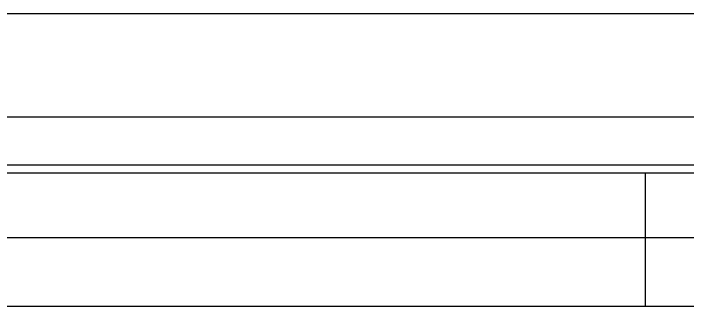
# Model space of a CAD drawing. Header units: millimetres. Extents: x 0 to 297, y 0 to 210.
# Drawn here: x 227.64 to 269.91, y 191.64 to 210 of the extents above; entities that cross this region are included whole.
import ezdxf

# ---------------------------------------------------------------- set-up
doc = ezdxf.new("R2010")
doc.units = ezdxf.units.MM
doc.header["$LTSCALE"] = 16.335
doc.layers.get('0').update_dxf_attribs({"linetype": 'CONTINUOUS'})

# ---------------------------------------------------------------- blocks, each defined once
blk = doc.blocks.new('*T17')
at = {"color": 7, "linetype": 'Continuous'}
for p, q in [((88.5, 0), (0, 0)), ((0, 0), (0, -8.359375)), ((7.75, 0), (7.75, -8.359375)), ((66.25, 0), (66.25, -8.359375)), ((76.625, 0), (76.625, -8.359375)), ((88.5, 0), (88.5, -8.359375)), ((88.5, -4.0625), (0, -4.0625)), ((88.5, -8.359375), (0, -8.359375))]:
    blk.add_line(p, q, dxfattribs=at)

msp = doc.modelspace()

# ---------------------------------------------------------------- linework, layer by layer
at = {"color": 7, "linetype": 'Continuous'}
for p, q in [((0, 210), (297, 210)), ((293, 203.5), (8, 203.5))]:
    msp.add_line(p, q, dxfattribs=at)
at = {"color": 1, "linetype": 'Continuous'}
msp.add_line((290, 200.5), (16, 200.5), dxfattribs=at)

# ---------------------------------------------------------------- block references
msp.add_blockref('*T17', (201, 200))

doc.saveas('drawing.dxf')
